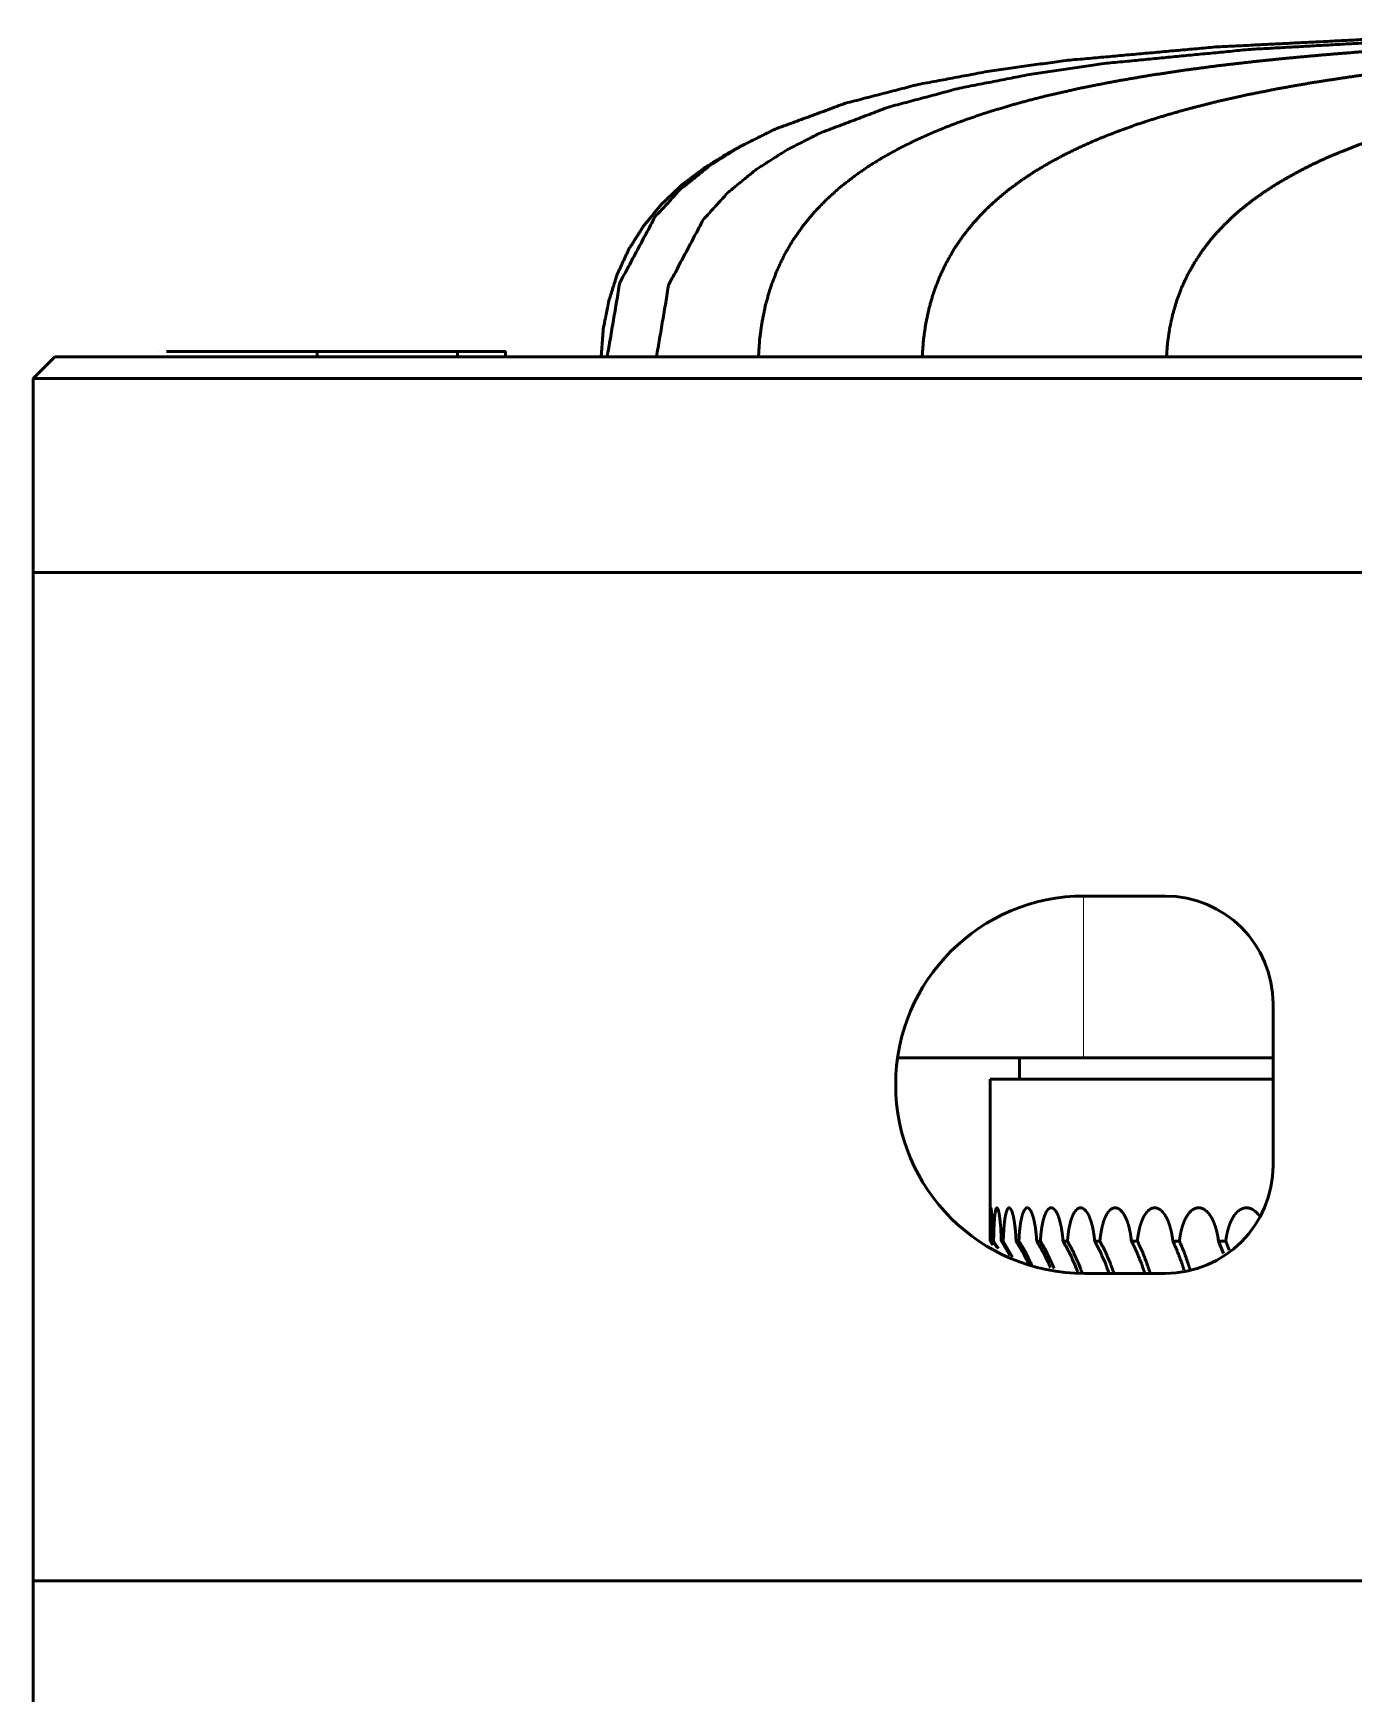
# Paper-space layout 'Layout1' of a CAD drawing. Header units: millimetres. Extents: x 37 to 380, y 30 to 264.
# Drawn here: x 38.4 to 50.65, y 157.05 to 172.45 of the extents above; entities that cross this region are included whole.
import ezdxf

# ---------------------------------------------------------------- set-up
doc = ezdxf.new("R2010")
doc.units = ezdxf.units.MM
doc.layers.add('170', color=7, linetype='Continuous', true_color=0xffffff)

psp = doc.layouts.get("Layout1")

# ---------------------------------------------------------------- linework, layer by layer
at = {"layer": '170', "color": 155, "linetype": 'Continuous', "lineweight": 50}
for p, q in [((38.601, 169.449), (38.401, 169.249)), ((39.562, 169.499), (39.562, 169.499)), ((40, 169.499), (40.04, 169.499)), ((40.901, 169.449), (59.162, 169.449)), ((41.036, 169.449), (41.036, 169.499)), ((41.036, 169.499), (41.036, 169.449)), ((42.337, 169.449), (42.337, 169.499)), ((42.781, 169.449), (42.781, 169.499)), ((38.401, 167.449), (38.401, 169.249)), ((40.901, 169.249), (61.782, 169.249)), ((38.401, 158.099), (38.401, 167.449)), ((40.901, 167.449), (67.731, 167.449)), ((40.901, 167.449), (67.731, 167.449)), ((48.901, 164.449), (48.151, 164.449)), ((49.901, 163.449), (49.901, 161.949)), ((47.908, 162.949), (46.419, 162.949)), ((47.549, 162.749), (47.549, 162.949)), ((47.276, 162.749), (47.276, 161.249)), ((47.276, 161.249), (47.302, 161.21)), ((47.341, 161.186), (47.3, 161.249)), ((47.309, 161.249), (47.354, 161.179)), ((47.461, 161.116), (47.381, 161.249)), ((47.398, 161.249), (47.486, 161.1)), ((49.441, 161.132), (49.395, 161.249)), ((49.463, 161.249), (49.494, 161.165)), ((48.151, 160.949), (48.901, 160.949)), ((38.401, 141.549), (38.401, 158.099)), ((40.901, 158.099), (67.731, 158.099)), ((40.901, 158.099), (67.731, 158.099))]:
    psp.add_line(p, q, dxfattribs=at)
at = {"layer": '170', "color": 155, "linetype": 'Continuous', "lineweight": 13}
for p, q in [((38.401, 169.249), (38.601, 169.449)), ((38.401, 167.449), (38.401, 169.247)), ((38.401, 158.099), (38.401, 167.449)), ((48.142, 162.949), (48.142, 164.449)), ((38.401, 141.549), (38.401, 158.099))]:
    psp.add_line(p, q, dxfattribs=at)
at = {"layer": '170', "color": 155, "linetype": 'Continuous', "lineweight": 50}
for centre, radius, start, end in [((48.151, 162.699), 1.75, 90, 270), ((48.901, 163.449), 1, 0, 90), ((48.901, 161.949), 1, 270, 0)]:
    psp.add_arc(centre, radius, start, end, dxfattribs=at)
for points, knots in [([(43.725, 169.449), (43.842, 170.135), (44.168, 170.746), (44.404, 171.002), (44.675, 171.221), (44.971, 171.406), (45.282, 171.561), (45.935, 171.801), (46.608, 171.975), (47.292, 172.103), (47.981, 172.198), (49.366, 172.323), (50.755, 172.393), (52.145, 172.43), (53.536, 172.445), (56.039, 172.451)], [0, 0, 0.05103, 0.101874, 0.127404, 0.152983, 0.178542, 0.204065, 0.25508, 0.306121, 0.357153, 0.408172, 0.510208, 0.612252, 0.714289, 0.816335, 1, 1]), ([(44.182, 169.449), (44.297, 170.12), (44.615, 170.72), (44.844, 170.972), (45.108, 171.188), (45.396, 171.371), (45.7, 171.525), (46.336, 171.766), (46.994, 171.941), (47.662, 172.072), (48.336, 172.17), (49.691, 172.301), (51.05, 172.377), (52.411, 172.42), (53.772, 172.441), (56.006, 172.451)], [0, 0, 0.051871, 0.103567, 0.129523, 0.155525, 0.181507, 0.207451, 0.259308, 0.311187, 0.363055, 0.414911, 0.51862, 0.622339, 0.726054, 0.829771, 1, 1]), ([(45.128, 169.449), (45.139, 169.612), (45.161, 169.773), (45.194, 169.933), (45.239, 170.09), (45.297, 170.243), (45.366, 170.39), (45.448, 170.531), (45.541, 170.664), (45.645, 170.79), (45.758, 170.907), (45.879, 171.016), (46.007, 171.117), (46.141, 171.211), (46.279, 171.297), (46.422, 171.376), (46.567, 171.449), (46.715, 171.516), (46.865, 171.579), (47.017, 171.636), (47.171, 171.69), (47.326, 171.739), (47.482, 171.786), (47.639, 171.829), (47.796, 171.869), (48.113, 171.941), (48.433, 172.004), (48.753, 172.059), (49.074, 172.107), (49.397, 172.15), (49.72, 172.187), (50.043, 172.22), (50.367, 172.25), (50.691, 172.276), (51.015, 172.299), (51.34, 172.32), (51.664, 172.338), (52.314, 172.368), (52.964, 172.391), (53.613, 172.409), (54.264, 172.422), (54.914, 172.432), (55.564, 172.439), (56.484, 172.445)], [0, 0, 0.012888, 0.025807, 0.038736, 0.051659, 0.064569, 0.077463, 0.090347, 0.103231, 0.116123, 0.129028, 0.141944, 0.15486, 0.167767, 0.180664, 0.193548, 0.206425, 0.219301, 0.232176, 0.245053, 0.257929, 0.270806, 0.283683, 0.296558, 0.309434, 0.335179, 0.360922, 0.386661, 0.412398, 0.438135, 0.463872, 0.48961, 0.515347, 0.541084, 0.56682, 0.592556, 0.618292, 0.669763, 0.721234, 0.772706, 0.824178, 0.875649, 0.927119, 1, 1]), ([(46.647, 169.449), (46.658, 169.599), (46.678, 169.748), (46.709, 169.896), (46.751, 170.041), (46.804, 170.182), (46.868, 170.318), (46.942, 170.449), (47.027, 170.573), (47.121, 170.69), (47.224, 170.801), (47.333, 170.904), (47.45, 171), (47.571, 171.089), (47.696, 171.172), (47.826, 171.248), (47.958, 171.32), (48.093, 171.386), (48.23, 171.448), (48.369, 171.505), (48.51, 171.559), (48.651, 171.609), (48.794, 171.655), (48.938, 171.699), (49.083, 171.74), (49.374, 171.815), (49.668, 171.881), (49.962, 171.939), (50.259, 171.991), (50.556, 172.037), (50.853, 172.079), (51.152, 172.116), (51.45, 172.15), (51.75, 172.18), (52.049, 172.207), (52.349, 172.232), (52.648, 172.254), (53.249, 172.292), (53.849, 172.324), (54.45, 172.349), (55.051, 172.37), (55.652, 172.386), (56.253, 172.4), (56.854, 172.411), (57.455, 172.42), (58.403, 172.43)], [0, 0, 0.011595, 0.023205, 0.034823, 0.046437, 0.058044, 0.069641, 0.081231, 0.092819, 0.104411, 0.11601, 0.127615, 0.139222, 0.150822, 0.162416, 0.174003, 0.185587, 0.19717, 0.208755, 0.220342, 0.23193, 0.243518, 0.255107, 0.266696, 0.278284, 0.301457, 0.324628, 0.347795, 0.370961, 0.394127, 0.417294, 0.440462, 0.463631, 0.4868, 0.509968, 0.533136, 0.556304, 0.602638, 0.648973, 0.695307, 0.741642, 0.787976, 0.83431, 0.880644, 0.926978, 1, 1]), ([(48.913, 169.449), (48.923, 169.581), (48.942, 169.711), (48.97, 169.84), (49.007, 169.967), (49.053, 170.091), (49.109, 170.21), (49.174, 170.325), (49.246, 170.435), (49.327, 170.54), (49.414, 170.638), (49.508, 170.731), (49.607, 170.819), (49.711, 170.901), (49.818, 170.977), (49.929, 171.049), (50.043, 171.116), (50.159, 171.179), (50.277, 171.239), (50.396, 171.294), (50.518, 171.346), (50.764, 171.441), (51.013, 171.526), (51.266, 171.602), (51.521, 171.67), (51.778, 171.731), (52.036, 171.786), (52.295, 171.836), (52.555, 171.881), (52.815, 171.923), (53.076, 171.961), (53.338, 171.995), (53.6, 172.027), (53.862, 172.056), (54.125, 172.083), (54.65, 172.13), (55.176, 172.17), (55.703, 172.203), (56.23, 172.232), (56.757, 172.257), (57.284, 172.278), (57.811, 172.296), (58.339, 172.311), (59.394, 172.334), (60.449, 172.349), (61.504, 172.357), (62.559, 172.359), (63.087, 172.359), (64.142, 172.359), (65.197, 172.359), (66.253, 172.359), (66.78, 172.359), (67.835, 172.357), (68.891, 172.349), (69.946, 172.334), (71.001, 172.311), (71.528, 172.296), (72.055, 172.278), (72.582, 172.257), (73.109, 172.232), (73.636, 172.203), (74.163, 172.17), (74.689, 172.13), (75.214, 172.083), (75.477, 172.056), (75.739, 172.027), (76.001, 171.995), (76.263, 171.96), (76.524, 171.923), (76.784, 171.881), (77.044, 171.836), (77.303, 171.786), (77.561, 171.73), (77.818, 171.669), (78.073, 171.601), (78.326, 171.526), (78.576, 171.441), (78.822, 171.345), (78.943, 171.293), (79.063, 171.238), (79.181, 171.178), (79.296, 171.115), (79.41, 171.048), (79.521, 170.976), (79.628, 170.899), (79.731, 170.818), (79.83, 170.73), (79.924, 170.637), (80.012, 170.538), (80.092, 170.434), (80.165, 170.324), (80.229, 170.209), (80.285, 170.089), (80.331, 169.965), (80.368, 169.838), (80.396, 169.709), (80.414, 169.579), (80.425, 169.447)], [0, 0, 0.003907, 0.007817, 0.011726, 0.015635, 0.019542, 0.023447, 0.027351, 0.031256, 0.035161, 0.03907, 0.04298, 0.046891, 0.050801, 0.054711, 0.05862, 0.062528, 0.066435, 0.070343, 0.07425, 0.078157, 0.08597, 0.093783, 0.101595, 0.109407, 0.11722, 0.125032, 0.132845, 0.140658, 0.14847, 0.156283, 0.164095, 0.171907, 0.179718, 0.187529, 0.203152, 0.218775, 0.234399, 0.250024, 0.265649, 0.281274, 0.296898, 0.312522, 0.343767, 0.375013, 0.406259, 0.437506, 0.45313, 0.484377, 0.515623, 0.546868, 0.562491, 0.593736, 0.624981, 0.656227, 0.687472, 0.703095, 0.718718, 0.734341, 0.749964, 0.765586, 0.781209, 0.796833, 0.812456, 0.820268, 0.828081, 0.835893, 0.843706, 0.851518, 0.85933, 0.867142, 0.874953, 0.882765, 0.890577, 0.898391, 0.906206, 0.914023, 0.921839, 0.925748, 0.929655, 0.933562, 0.937469, 0.941375, 0.945281, 0.949189, 0.953098, 0.957008, 0.960917, 0.964825, 0.968731, 0.972636, 0.976541, 0.980448, 0.984357, 0.988268, 0.99218, 0.996092, 1, 1]), ([(44.996, 171.42), (44.799, 171.309), (44.632, 171.204)], [0, 0, 0.534968, 1, 1]), ([(44.632, 171.204), (44.421, 171.047), (44.232, 170.868), (44.066, 170.668), (43.926, 170.448), (43.817, 170.212), (43.739, 169.964), (43.689, 169.71), (43.669, 169.449)], [0, 0, 0.126238, 0.251009, 0.375696, 0.500676, 0.625668, 0.750376, 0.874508, 1, 1]), ([(38.601, 169.449), (38.713, 169.449), (39.549, 169.449), (40.901, 169.449)], [0, 0, 0.048943, 0.412215, 1, 1]), ([(42.781, 169.499), (42.635, 169.499), (42.381, 169.499), (42.028, 169.499), (41.693, 169.499), (41.441, 169.499), (41.193, 169.499), (40.905, 169.499), (40.749, 169.499)], [0, 0, 0.071964, 0.196814, 0.370601, 0.535693, 0.659722, 0.781741, 0.923368, 1, 1]), ([(40.749, 169.499), (41.148, 169.499), (41.632, 169.499), (41.91, 169.499), (42.182, 169.499), (42.606, 169.499), (42.775, 169.499), (42.782, 169.499)], [0, 0, 0.196251, 0.434401, 0.570945, 0.704862, 0.91338, 0.996618, 1, 1]), ([(38.401, 169.249), (38.523, 169.249), (39.431, 169.249), (40.901, 169.249)], [0, 0, 0.048944, 0.412215, 1, 1]), ([(38.401, 167.449), (38.523, 167.449), (39.431, 167.449), (40.901, 167.449)], [0, 0, 0.048944, 0.412215, 1, 1]), ([(40.901, 167.449), (40.128, 167.449), (38.878, 167.449), (38.401, 167.449)], [0, 0, 0.309017, 0.809017, 1, 1]), ([(49.901, 162.749), (49.009, 162.749), (47.728, 162.749), (47.276, 162.749)], [0, 0, 0.339597, 0.827903, 1, 1]), ([(47.276, 161.249), (47.276, 161.32), (47.276, 161.351), (47.277, 161.381), (47.277, 161.407), (47.277, 161.432), (47.277, 161.454), (47.278, 161.473), (47.278, 161.491), (47.278, 161.506), (47.279, 161.519), (47.279, 161.529), (47.28, 161.538), (47.28, 161.545), (47.281, 161.551), (47.282, 161.554), (47.282, 161.557), (47.283, 161.557)], [0, 0, 0.229156, 0.331658, 0.426165, 0.512844, 0.591731, 0.662958, 0.726561, 0.782642, 0.831401, 0.873077, 0.908007, 0.936664, 0.959457, 0.976835, 0.9891, 0.996617, 1, 1]), ([(47.3, 161.249), (47.3, 161.286), (47.299, 161.32), (47.298, 161.351), (47.297, 161.381), (47.296, 161.407), (47.295, 161.432), (47.294, 161.454), (47.293, 161.473), (47.292, 161.491), (47.291, 161.506), (47.29, 161.519), (47.289, 161.529), (47.288, 161.538), (47.287, 161.545), (47.286, 161.551), (47.285, 161.554), (47.284, 161.557), (47.283, 161.557)], [0, 0, 0.11845, 0.228827, 0.331199, 0.425601, 0.512199, 0.591029, 0.662225, 0.725819, 0.781913, 0.830706, 0.872434, 0.907431, 0.936169, 0.959056, 0.976539, 0.988914, 0.996539, 1, 1]), ([(47.309, 161.249), (47.31, 161.286), (47.311, 161.32), (47.312, 161.351), (47.313, 161.381), (47.314, 161.407), (47.316, 161.432), (47.318, 161.454), (47.319, 161.473), (47.321, 161.491), (47.323, 161.506), (47.325, 161.519), (47.327, 161.529), (47.329, 161.538), (47.331, 161.545), (47.333, 161.551), (47.336, 161.554), (47.338, 161.557), (47.34, 161.557)], [0, 0, 0.116988, 0.226009, 0.327133, 0.420397, 0.505973, 0.583899, 0.654317, 0.717268, 0.772865, 0.821316, 0.862869, 0.897887, 0.926861, 0.950252, 0.968596, 0.982389, 0.992406, 1, 1]), ([(47.381, 161.249), (47.38, 161.286), (47.378, 161.32), (47.377, 161.351), (47.375, 161.381), (47.372, 161.407), (47.37, 161.432), (47.367, 161.454), (47.365, 161.473), (47.362, 161.491), (47.36, 161.506), (47.357, 161.519), (47.355, 161.529), (47.352, 161.538), (47.35, 161.545), (47.347, 161.551), (47.345, 161.554), (47.342, 161.557), (47.34, 161.557)], [0, 0, 0.116529, 0.225151, 0.325941, 0.418938, 0.504316, 0.582112, 0.652467, 0.715417, 0.771072, 0.819639, 0.861354, 0.896573, 0.925782, 0.949438, 0.968058, 0.982124, 0.992346, 1, 1]), ([(47.398, 161.249), (47.4, 161.286), (47.402, 161.32), (47.404, 161.351), (47.406, 161.381), (47.408, 161.407), (47.411, 161.432), (47.414, 161.454), (47.417, 161.473), (47.421, 161.491), (47.424, 161.506), (47.428, 161.519), (47.431, 161.529), (47.435, 161.538), (47.438, 161.545), (47.442, 161.551), (47.446, 161.554), (47.449, 161.557), (47.453, 161.557)], [0, 0, 0.114443, 0.221132, 0.320147, 0.411533, 0.495469, 0.572005, 0.641292, 0.703386, 0.758415, 0.806599, 0.84821, 0.883638, 0.913413, 0.938063, 0.958216, 0.974566, 0.988072, 1, 1]), ([(47.518, 161.249), (47.516, 161.286), (47.514, 161.32), (47.511, 161.351), (47.508, 161.381), (47.504, 161.407), (47.501, 161.432), (47.497, 161.454), (47.493, 161.473), (47.489, 161.491), (47.485, 161.506), (47.481, 161.519), (47.477, 161.529), (47.473, 161.538), (47.469, 161.545), (47.465, 161.551), (47.461, 161.554), (47.457, 161.557), (47.453, 161.557)], [0, 0, 0.113782, 0.219903, 0.318445, 0.409462, 0.493129, 0.569498, 0.638719, 0.700841, 0.755984, 0.804359, 0.846232, 0.881971, 0.912093, 0.937118, 0.957649, 0.974315, 0.988024, 1, 1]), ([(47.544, 161.249), (47.546, 161.286), (47.548, 161.32), (47.551, 161.351), (47.555, 161.381), (47.558, 161.407), (47.562, 161.432), (47.567, 161.454), (47.571, 161.473), (47.576, 161.491), (47.581, 161.506), (47.586, 161.519), (47.591, 161.529), (47.596, 161.538), (47.601, 161.545), (47.606, 161.551), (47.611, 161.554), (47.616, 161.557), (47.622, 161.557)], [0, 0, 0.111425, 0.215364, 0.311906, 0.401113, 0.483169, 0.558143, 0.626197, 0.687409, 0.741918, 0.789969, 0.83185, 0.867974, 0.89892, 0.925252, 0.947673, 0.966943, 0.984033, 1, 1]), ([(47.709, 161.249), (47.707, 161.286), (47.703, 161.32), (47.7, 161.351), (47.696, 161.381), (47.691, 161.407), (47.686, 161.432), (47.681, 161.454), (47.676, 161.473), (47.67, 161.491), (47.665, 161.506), (47.659, 161.519), (47.654, 161.529), (47.648, 161.538), (47.643, 161.545), (47.637, 161.551), (47.632, 161.554), (47.627, 161.557), (47.622, 161.557)], [0, 0, 0.110649, 0.213924, 0.309925, 0.398713, 0.480478, 0.555286, 0.623294, 0.684573, 0.739256, 0.787566, 0.829782, 0.866299, 0.897655, 0.924414, 0.947224, 0.96681, 0.984052, 1, 1]), ([(47.743, 161.249), (47.746, 161.286), (47.749, 161.32), (47.753, 161.351), (47.757, 161.381), (47.762, 161.407), (47.767, 161.432), (47.773, 161.454), (47.779, 161.473), (47.785, 161.491), (47.791, 161.506), (47.797, 161.519), (47.804, 161.529), (47.81, 161.538), (47.817, 161.545), (47.824, 161.551), (47.83, 161.554), (47.837, 161.557), (47.843, 161.557)], [0, 0, 0.108229, 0.209267, 0.303218, 0.390155, 0.470283, 0.543679, 0.610527, 0.67092, 0.725018, 0.773079, 0.815409, 0.852447, 0.884771, 0.912982, 0.937802, 0.95998, 0.980417, 1, 1]), ([(47.953, 161.249), (47.95, 161.286), (47.946, 161.32), (47.941, 161.351), (47.936, 161.381), (47.93, 161.407), (47.924, 161.432), (47.918, 161.454), (47.912, 161.473), (47.905, 161.491), (47.898, 161.506), (47.891, 161.519), (47.884, 161.529), (47.877, 161.538), (47.87, 161.545), (47.863, 161.551), (47.857, 161.554), (47.85, 161.557), (47.843, 161.557)], [0, 0, 0.107401, 0.207738, 0.301124, 0.387636, 0.467475, 0.540725, 0.607559, 0.668059, 0.722376, 0.770747, 0.813448, 0.85091, 0.88367, 0.912309, 0.937498, 0.959941, 0.980485, 1, 1]), ([(47.994, 161.249), (47.998, 161.286), (48.002, 161.32), (48.006, 161.351), (48.012, 161.381), (48.018, 161.407), (48.024, 161.432), (48.031, 161.454), (48.038, 161.473), (48.045, 161.491), (48.053, 161.506), (48.061, 161.519), (48.069, 161.529), (48.077, 161.538), (48.084, 161.545), (48.092, 161.551), (48.1, 161.554), (48.108, 161.557), (48.116, 161.557)], [0, 0, 0.105049, 0.203212, 0.294608, 0.379329, 0.457589, 0.52949, 0.595224, 0.654902, 0.708712, 0.756904, 0.799803, 0.837855, 0.87163, 0.901748, 0.928871, 0.953758, 0.977233, 1, 1]), ([(48.247, 161.249), (48.243, 161.286), (48.238, 161.32), (48.233, 161.351), (48.227, 161.381), (48.22, 161.407), (48.213, 161.432), (48.205, 161.454), (48.198, 161.473), (48.19, 161.491), (48.181, 161.506), (48.173, 161.519), (48.165, 161.529), (48.156, 161.538), (48.148, 161.545), (48.14, 161.551), (48.132, 161.554), (48.124, 161.557), (48.116, 161.557)], [0, 0, 0.104223, 0.201692, 0.292535, 0.376851, 0.454847, 0.526632, 0.592382, 0.65221, 0.70626, 0.754794, 0.798087, 0.83656, 0.870774, 0.901276, 0.928733, 0.953842, 0.977355, 1, 1]), ([(48.295, 161.249), (48.299, 161.286), (48.304, 161.32), (48.31, 161.351), (48.316, 161.381), (48.323, 161.407), (48.33, 161.432), (48.338, 161.454), (48.347, 161.473), (48.355, 161.491), (48.364, 161.506), (48.373, 161.519), (48.382, 161.529), (48.391, 161.538), (48.401, 161.545), (48.41, 161.551), (48.419, 161.554), (48.428, 161.557), (48.437, 161.557)], [0, 0, 0.10202, 0.197455, 0.286437, 0.369078, 0.445608, 0.51614, 0.580891, 0.639978, 0.693594, 0.742015, 0.785549, 0.824637, 0.859844, 0.891761, 0.921038, 0.94835, 0.974463, 1, 1]), ([(48.587, 161.249), (48.583, 161.286), (48.578, 161.32), (48.571, 161.351), (48.565, 161.381), (48.557, 161.407), (48.549, 161.432), (48.54, 161.454), (48.531, 161.473), (48.522, 161.491), (48.512, 161.506), (48.503, 161.519), (48.493, 161.529), (48.484, 161.538), (48.474, 161.545), (48.465, 161.551), (48.456, 161.554), (48.446, 161.557), (48.437, 161.557)], [0, 0, 0.101229, 0.196007, 0.284474, 0.366745, 0.443046, 0.513493, 0.57829, 0.637546, 0.691427, 0.740187, 0.784111, 0.823611, 0.859216, 0.891485, 0.921022, 0.948504, 0.974626, 1, 1]), ([(48.643, 161.249), (48.647, 161.286), (48.653, 161.32), (48.659, 161.351), (48.666, 161.381), (48.674, 161.407), (48.683, 161.432), (48.692, 161.454), (48.701, 161.473), (48.711, 161.491), (48.721, 161.506), (48.731, 161.519), (48.742, 161.529), (48.752, 161.538), (48.762, 161.545), (48.772, 161.551), (48.783, 161.554), (48.793, 161.557), (48.803, 161.557)], [0, 0, 0.099225, 0.19215, 0.278926, 0.359677, 0.43465, 0.503973, 0.567872, 0.626481, 0.680005, 0.7287, 0.772883, 0.812973, 0.849523, 0.883091, 0.914268, 0.943716, 0.972103, 1, 1]), ([(48.972, 161.249), (48.967, 161.286), (48.961, 161.32), (48.954, 161.351), (48.946, 161.381), (48.938, 161.407), (48.929, 161.432), (48.919, 161.454), (48.909, 161.473), (48.898, 161.491), (48.888, 161.506), (48.877, 161.519), (48.867, 161.529), (48.856, 161.538), (48.845, 161.545), (48.835, 161.551), (48.824, 161.554), (48.814, 161.557), (48.803, 161.557)], [0, 0, 0.098497, 0.19082, 0.27713, 0.357558, 0.432339, 0.501607, 0.565577, 0.624363, 0.678151, 0.727181, 0.771731, 0.812199, 0.849101, 0.882957, 0.914362, 0.943914, 0.97228, 1, 1]), ([(49.033, 161.249), (49.038, 161.286), (49.044, 161.32), (49.051, 161.351), (49.059, 161.381), (49.068, 161.407), (49.077, 161.432), (49.087, 161.454), (49.098, 161.473), (49.109, 161.491), (49.12, 161.506), (49.131, 161.519), (49.143, 161.529), (49.154, 161.538), (49.165, 161.545), (49.177, 161.551), (49.188, 161.554), (49.2, 161.557), (49.211, 161.557)], [0, 0, 0.096717, 0.187396, 0.272204, 0.351284, 0.424894, 0.493174, 0.55636, 0.614593, 0.668079, 0.717079, 0.761883, 0.802904, 0.840669, 0.875681, 0.908513, 0.939784, 0.970106, 1, 1]), ([(49.395, 161.249), (49.39, 161.286), (49.383, 161.32), (49.376, 161.351), (49.367, 161.381), (49.358, 161.407), (49.348, 161.432), (49.338, 161.454), (49.327, 161.473), (49.315, 161.491), (49.304, 161.506), (49.292, 161.519), (49.28, 161.529), (49.269, 161.538), (49.257, 161.545), (49.245, 161.551), (49.234, 161.554), (49.222, 161.557), (49.211, 161.557)], [0, 0, 0.096067, 0.186213, 0.270616, 0.349419, 0.422875, 0.491126, 0.554398, 0.612812, 0.666549, 0.715861, 0.760996, 0.802359, 0.840412, 0.875676, 0.90869, 0.940025, 0.970296, 1, 1]), ([(49.463, 161.249), (49.468, 161.286), (49.475, 161.32), (49.482, 161.351), (49.491, 161.381), (49.5, 161.407), (49.511, 161.432), (49.522, 161.454), (49.533, 161.473), (49.545, 161.491), (49.557, 161.506), (49.569, 161.519), (49.581, 161.529), (49.594, 161.538), (49.606, 161.545), (49.619, 161.551), (49.631, 161.554), (49.643, 161.557), (49.656, 161.557)], [0, 0, 0.094523, 0.183244, 0.266349, 0.343986, 0.41643, 0.483832, 0.546428, 0.604378, 0.657876, 0.707174, 0.752552, 0.794399, 0.833212, 0.869482, 0.903714, 0.936512, 0.968466, 1, 1]), ([(49.772, 161.486), (49.756, 161.506), (49.743, 161.519), (49.73, 161.529), (49.718, 161.538), (49.705, 161.545), (49.693, 161.551), (49.68, 161.554), (49.668, 161.557), (49.656, 161.557)], [0, 0, 0.182424, 0.309529, 0.426788, 0.535498, 0.636995, 0.732631, 0.824037, 0.912741, 1, 1]), ([(47.635, 161.038), (47.633, 161.042), (47.579, 161.147), (47.518, 161.249)], [0, 0, 0.019827, 0.509316, 1, 1]), ([(47.544, 161.249), (47.604, 161.148), (47.656, 161.042), (47.661, 161.033)], [0, 0, 0.478965, 0.956545, 1, 1]), ([(47.836, 161.004), (47.82, 161.042), (47.768, 161.147), (47.709, 161.249)], [0, 0, 0.148785, 0.574317, 1, 1]), ([(47.743, 161.249), (47.801, 161.148), (47.851, 161.042), (47.87, 160.997)], [0, 0, 0.413947, 0.827707, 1, 1]), ([(48.09, 160.961), (48.058, 161.042), (48.009, 161.147), (47.953, 161.249)], [0, 0, 0.271368, 0.63611, 1, 1]), ([(47.994, 161.249), (48.049, 161.148), (48.097, 161.042), (48.131, 160.953)], [0, 0, 0.353204, 0.70732, 1, 1]), ([(48.38, 160.949), (48.346, 161.042), (48.3, 161.147), (48.247, 161.249)], [0, 0, 0.300834, 0.651397, 1, 1]), ([(48.295, 161.249), (48.347, 161.148), (48.392, 161.042), (48.425, 160.95)], [0, 0, 0.34814, 0.698405, 1, 1]), ([(48.711, 160.951), (48.68, 161.042), (48.637, 161.147), (48.587, 161.249)], [0, 0, 0.298696, 0.650984, 1, 1]), ([(48.643, 161.249), (48.69, 161.148), (48.731, 161.042), (48.762, 160.95)], [0, 0, 0.346918, 0.697332, 1, 1]), ([(49.075, 160.982), (49.056, 161.042), (49.016, 161.147), (48.972, 161.249)], [0, 0, 0.218309, 0.611784, 1, 1]), ([(49.033, 161.249), (49.076, 161.148), (49.113, 161.042), (49.129, 160.992)], [0, 0, 0.401221, 0.808222, 1, 1]), ([(40.901, 158.099), (40.128, 158.099), (38.878, 158.099), (38.401, 158.099)], [0, 0, 0.309017, 0.809017, 1, 1]), ([(38.401, 158.099), (38.523, 158.099), (39.431, 158.099), (40.901, 158.099)], [0, 0, 0.048944, 0.412215, 1, 1])]:
    psp.add_open_spline(points, degree=1, knots=knots, dxfattribs=at)
for points in [[(40.11, 169.499), (39.636, 169.499)], [(39.636, 169.499), (40.11, 169.499)], [(40.749, 169.499), (40.11, 169.499)], [(40.11, 169.499), (40.749, 169.499)], [(48.286, 162.949), (47.908, 162.949)], [(49.901, 162.949), (48.286, 162.949)], [(47.276, 161.249), (47.276, 161.249)], [(47.3, 161.249), (47.309, 161.249)], [(47.381, 161.249), (47.398, 161.249)], [(47.518, 161.249), (47.544, 161.249)], [(47.709, 161.249), (47.743, 161.249)], [(47.953, 161.249), (47.994, 161.249)], [(48.247, 161.249), (48.295, 161.249)], [(48.587, 161.249), (48.643, 161.249)], [(48.972, 161.249), (49.033, 161.249)], [(49.395, 161.249), (49.463, 161.249)]]:
    psp.add_open_spline(points, degree=1, dxfattribs=at)

doc.saveas('drawing.dxf')
